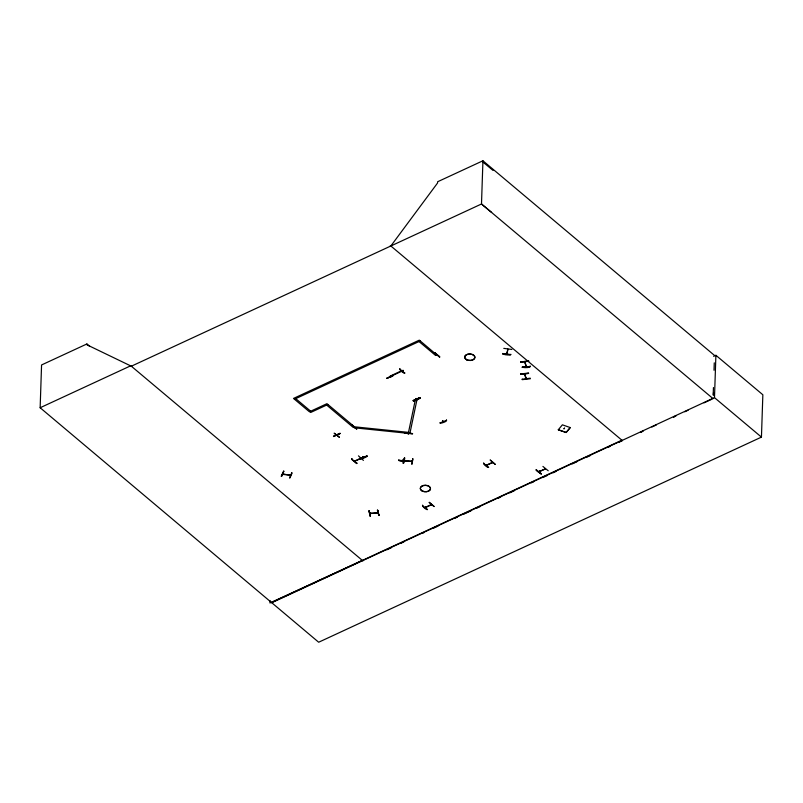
<?xml version="1.0" encoding="UTF-8"?>
<svg xmlns="http://www.w3.org/2000/svg" width="803" height="803" viewBox="0 0 803 803"><rect width="100%" height="100%" fill="white"/><g stroke="black" fill="none" stroke-linecap="round" stroke-linejoin="round"><path stroke-width="1.2" d="M408.647 433.54L408.225 434.001L408.346 433.429M524.419 373.987L524.931 374.298M524.891 374.308L524.951 373.686M525.885 377.952L526.055 378.956L524.439 373.937M526.346 378.855L524.75 373.917M524.55 361.932L524.65 362.344M525.032 361.922L524.5 361.882L526.467 366.841M713.646 356.341L715.895 355.297L762.85 394.775L761.445 437.113L318.671 642.229L40.15 407.743L41.565 364.953L86.895 343.965L89.765 346.374M86.895 343.965L86.865 344.758L131.341 366.208L481.499 203.992L482.934 160.771L437.615 181.759L437.565 182.994L390.85 245.989M270.029 600.514L269.938 602.983L362.374 560.414M283.7 471.12L281.572 476.049M283.76 471.1L281.18 476.299L281.632 476.028M283.61 473.559C280.287 475.376 289.612 474.031 290.535 475.506M289.512 477.885L291.71 472.917M282.897 473.84L290.435 475.537L289.753 474.724M291.65 472.606L292.081 473.037L289.953 477.966M340.07 433.219L333.556 436.19M337.049 435.075L337.089 434.564M336.999 435.326L337.26 434.704M337.24 435.577L337.481 435.025M339.267 437.334L334.148 433.168L339.288 436.983M351.704 425.028L356.803 429.173L351.694 424.747M351.965 458.864L351.594 459.376L351.925 458.914M354.243 427.266L353.721 426.845M355.267 460.601L355.227 461.113L355.097 460.46M351.624 459.326L356.572 463.562L356.944 463.04M363.418 460.39L358.449 455.853M360.396 458.684L360.135 458.122M360.226 458.884C375.342 451.948 361.681 460.531 360.306 458.262M363.337 457.509L362.805 456.596M366.981 456.184L366.72 455.612M369.28 510.557L369.882 516.058L370.344 515.677M370.635 513.508L370.695 512.886M376.998 512.485L377.049 513.127L377.832 512.836M377.38 510.046L378.886 515.496L377.822 510.357M393.329 375.192L386.815 378.173M390.509 377.109L390.74 377.008M399.854 368.667C398.71 369.43 404.561 374.419 404.782 372.873M406.84 460.741C407.221 462.177 398.097 461.133 398.74 459.878M403.126 370.424L403.096 370.936L402.955 370.273M402.915 460.681L402.775 459.647M404.441 433.018L412.601 433.6L404.461 432.656M404.672 457.79L403.146 463.18L403.608 462.879M405.013 460.872L405.063 460.249M408.225 434.001L408.305 433.5M411.477 461.584L411.367 460.902M413.364 400.486L420.039 397.957L413.344 400.838M412.541 433.881L404.451 432.917M412.782 458.623L412.15 464.114L411.708 463.712M417.058 399.422L416.064 398.579M416.285 398.479L417.279 399.322M422.559 505.147C421.414 505.92 427.316 510.879 427.537 509.333M425.68 506.753L425.851 506.894M434.915 352.738L439.863 356.974L434.574 352.587M431.07 504.977L430.729 504.414M436.581 355.418L436.24 354.856M436.41 354.996L437.113 355.107M434.021 506.332L429.384 502.307M439.502 357.134L434.654 352.848M440.004 422.89C439.673 423.954 448.014 421.565 446.528 419.909M440.044 422.94L446.578 420.27M442.604 420.892L443.146 421.806M442.834 420.792L443.386 421.665M483.667 462.97C482.533 463.743 488.425 468.701 488.646 467.155M486.789 464.566L486.056 465.339L492.54 462.337M486.879 465.178L486.969 464.706M492.179 462.799L491.837 462.227M495.13 464.144L490.151 459.958L495.18 464.415M502.708 353.461C502.046 354.765 511.2 355.709 510.808 354.294M503.782 348.372L511.872 349.466M507.847 349.285L506.563 354.193L506.563 353.481M506.743 353.21L506.593 354.143M507.024 353.24L506.934 354.233L507.938 349.215M520.685 361.872L528.705 361.039M528.565 373.074L520.555 373.937M522.281 366.961C521.85 367.904 531.215 368.065 530.311 366.188M522.201 379.026L522.281 379.658L530.291 378.775L530.211 378.163L522.201 379.327M524.59 374.389L524.55 373.726M525.975 366.399L526.256 365.877M525.955 366.459L525.985 365.726M526.266 365.696L526.316 366.419L526.276 365.746M526.166 377.922L525.875 378.394M539.726 471.17L539.686 471.682L539.556 471.03M541.393 473.971C532.168 465.66 536.785 472.154 541.403 473.619M548.228 470.769L542.918 466.433M544.775 468.842L544.595 468.691M558.276 429.776L562.381 424.827L570.23 427.567L566.125 432.516L558.276 429.776L566.135 432.426M713.205 394.956L713.445 387.548M714.018 370.253L714.269 362.846M713.395 395.116L713.476 392.647M761.445 437.113L714.489 397.646L715.895 355.297M361.019 458.372L354.535 461.374L355.077 460.902M360.186 458.533L360.838 458.232M425.018 507.496L431.432 504.515M431.612 504.696L430.82 504.766M492.721 462.508L491.817 462.669M436.22 355.297L436.942 354.966M437.043 355.167L436.461 355.408M398.669 460.5L406.77 461.334M398.72 460.219L406.82 461.083M520.675 362.123L528.695 361.29M408.295 433.359L415.402 399.472L416.978 399.633L409.871 433.52L354.253 427.798L354.464 426.805L326.951 403.678L309.657 411.688L310.62 412.501L327.915 404.491M403.186 463.14L404.25 458.061M403.598 463.231L404.612 458.051L403.538 463.13M412.25 461.434L404.19 460.781M411.698 464.064L412.883 458.945M506.542 354.103L506.713 353.701M520.545 374.198L528.565 373.315M389.947 377.089L390.74 377.42L390.268 377.029M362.775 457.088L363.568 457.409M417.289 399.733L416.496 399.402M443.326 421.625L442.594 421.334L443.055 421.756M422.488 505.478L427.467 509.654M488.575 467.476L483.567 463.321M399.784 368.989L404.772 373.224M281.622 476.38L283.75 471.461M333.476 436.441L340.02 433.469M386.765 378.434L393.319 375.543M393.279 375.453L386.735 378.424M413.304 400.747L419.818 397.766M368.818 510.919L370.334 516.038M369.781 513.378L370.715 513.498M337.461 435.467L336.919 435.005M416.827 399.382L416.044 399.021M545.488 468.972L538.883 471.773L545.237 468.832M566.125 432.516L570.23 427.648M404.15 460.601L412.17 461.424M402.333 370.966L403.046 370.896M425.851 507.366L425.118 507.667M402.303 370.946L402.875 370.745M40.15 407.743L130.859 365.726L131.401 366.178M294.47 399.242L420.28 340.954M389.806 376.366L390.559 376.015M401.4 370.996L402.152 370.645M354.424 461.203L360.657 458.252M492.651 462.508L486.227 465.489M431.542 504.696L425.309 507.647M271.735 602.411L621.893 440.195M271.715 602.762L714.489 397.646M386.825 549.804L391.372 547.696M400.476 543.47L403.899 541.895M422.107 533.453L424.385 532.399M433.49 528.183L438.047 526.075M455.12 518.166L457.389 517.112M463.08 514.472L471.05 510.778M476.741 508.148L480.154 506.563M498.372 498.131L500.64 497.077M509.754 492.851L514.301 490.743M531.375 482.834L533.654 481.78M542.758 477.564L547.315 475.456M553.006 472.816L556.419 471.241M572.348 463.853L576.905 461.745M586.009 457.529L590.566 455.421M607.64 447.512L609.919 446.458M619.023 442.232L622.435 440.656L390.308 245.527M640.563 432.255L642.832 431.201M651.895 427.005L656.422 424.907M673.426 417.028L675.684 415.984M684.748 411.778L688.151 410.213M704.01 402.855L711.95 399.181M640.603 432.285L642.872 431.241M673.526 417.118L675.795 416.074M413.716 401.119L420.24 398.137L413.726 401.159L413.073 400.607L419.618 397.605L420.24 398.178M360.266 458.955L366.75 455.943M369.942 513.348L377.892 512.876M520.605 361.942L528.625 361.099M369.932 513.569L377.801 512.876M429.093 502.417L434.052 506.573M337.039 435.015L337.411 435.427L336.688 435.136M408.496 432.365L354.464 426.805L353.2 427.387L326.66 405.073M363.167 457.449L363.066 456.977M482.894 162.005L493.032 170.437M491.637 212.434L481.499 203.992L713.084 398.659M482.934 160.771L714.509 355.438M419.025 341.536L435.617 355.488L436.872 354.996L419.317 340.141L293.507 398.429L309.205 411.618L310.47 411.036L295.735 398.649M536.093 469.896L541.061 474.081M351.915 459.145L356.933 463.401M130.799 365.756L362.916 560.875M340.06 433.57L333.546 436.541M524.911 361.902L526.397 366.83M528.575 373.435L520.555 374.298M377.781 510.327L378.886 515.476L377.49 510.347M369.159 510.869L370.223 515.998M502.688 353.762L510.798 354.645L502.688 353.802M401.319 370.866L390.589 375.914L391.031 376.276L401.751 371.237L401.319 370.866M564.529 428.17L563.997 428.792L564.529 428.17M530.301 366.429L522.281 367.302L530.301 366.429M422.308 491.095A5.099 3.212 1.9 0 0 430.468 489.127A5.099 3.212 1.9 0 0 423.452 485.594A5.099 3.212 1.9 0 0 422.308 491.095M422.308 490.934A5.109 3.212 1.9 0 0 430.478 488.967A5.109 3.212 1.9 0 0 423.462 485.434A5.109 3.212 1.9 0 0 422.308 490.934M466.684 359.784A5.099 3.212 1.9 0 0 474.844 357.827A5.099 3.212 1.9 0 0 467.838 354.294A5.099 3.212 1.9 0 0 466.684 359.784M466.684 359.654A5.109 3.212 1.9 0 0 474.864 357.686A5.109 3.212 1.9 0 0 467.838 354.153A5.109 3.212 1.9 0 0 466.684 359.654"/></g></svg>
